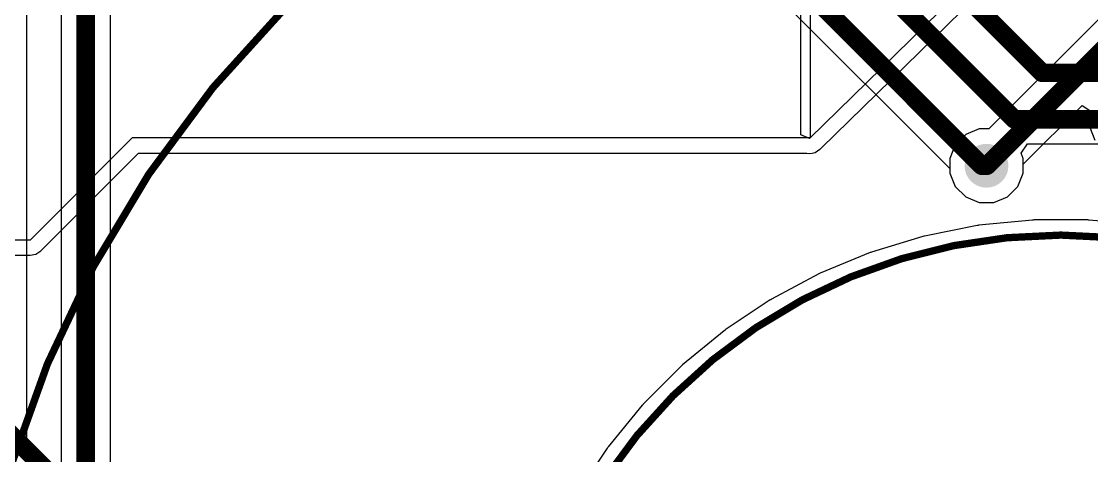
# Model space of a CAD drawing. Header units: millimetres. Extents: x -1.58 to 1.58, y -1.38 to 3.35.
# Drawn here: x -0.56 to 0.017, y 0.964 to 1.198 of the extents above; entities that cross this region are included whole.
import ezdxf

# ---------------------------------------------------------------- set-up
doc = ezdxf.new("R2010")
doc.units = ezdxf.units.MM
doc.header["$MEASUREMENT"] = 0
for name, color, linetype in [('BottomLayer', 5, 'Continuous'), ('Mechanical1', 6, 'Continuous'), ('Mechanical15', 56, 'Continuous'), ('MultiLayer', 9, 'Continuous'), ('TopLayer', 1, 'Continuous'), ('TopOverlay', 2, 'Continuous'), ('ViaHoleLayer', 16, 'Continuous')]:
    doc.layers.add(name, color=color, linetype=linetype)

msp = doc.modelspace()

# ---------------------------------------------------------------- hatches: boundary and pattern name
at = {"layer": 'BottomLayer'}
h = msp.add_hatch(color=5, dxfattribs=at)
edge = h.paths.add_edge_path()
edge.add_arc((-0.04, 1.12), 0.01181, 0, 360)
at = {"layer": 'TopLayer'}
h = msp.add_hatch(color=1, dxfattribs=at)
edge = h.paths.add_edge_path()
edge.add_arc((-0.04, 1.12), 0.01181, 0, 360)
at = {"layer": 'ViaHoleLayer'}
h = msp.add_hatch(color=16, dxfattribs=at)
edge = h.paths.add_edge_path()
edge.add_arc((-0.04, 1.12), 0.00591, 0, 360)

# ---------------------------------------------------------------- linework, layer by layer
at = {"layer": 'BottomLayer'}
for p, q in [((-0.55675, 0.56981), (-0.55675, 1.51266)), ((-0.53825, 1.45), (-0.53825, 0.56234)), ((-0.51175, 0.49976), (-0.51175, 1.44451)), ((-0.19143, 1.25019), (-0.05981, 1.11857)), ((-0.02135, 1.12675), (-0.01801, 1.13175)), ((-0.01801, 1.13175), (0.02043, 1.13175)), ((-0.02019, 1.12394), (-0.02135, 1.12675)), ((-0.02019, 1.11606), (-0.02019, 1.12394)), ((-0.05981, 1.11857), (-0.05981, 1.11606)), ((-0.05981, 1.11606), (-0.05679, 1.10878)), ((-0.02321, 1.10878), (-0.02019, 1.11606)), ((-0.05679, 1.10878), (-0.05122, 1.10321)), ((-0.02878, 1.10321), (-0.02321, 1.10878)), ((-0.05122, 1.10321), (-0.04394, 1.10019)), ((-0.03606, 1.10019), (-0.02878, 1.10321)), ((-0.04394, 1.10019), (-0.03606, 1.10019)), ((-0.01531, 1.09079), (-0.04418, 1.08795)), ((-0.0149, 1.09075), (-0.01531, 1.09079)), ((-0.01451, 1.09083), (-0.0149, 1.09075)), ((0.01451, 1.09083), (-0.01451, 1.09083)), ((0.0149, 1.09075), (0.01451, 1.09083)), ((0.01531, 1.09079), (0.0149, 1.09075)), ((0.04418, 1.08795), (0.01531, 1.09079)), ((-0.04497, 1.08783), (-0.07342, 1.08217)), ((-0.04456, 1.08783), (-0.04497, 1.08783)), ((-0.04418, 1.08795), (-0.04456, 1.08783)), ((-0.0742, 1.08198), (-0.10196, 1.07356)), ((-0.0738, 1.08202), (-0.0742, 1.08198)), ((-0.07342, 1.08217), (-0.0738, 1.08202)), ((-0.10272, 1.07329), (-0.12952, 1.06219)), ((-0.10232, 1.07337), (-0.10272, 1.07329)), ((-0.10196, 1.07356), (-0.10232, 1.07337)), ((-0.13024, 1.06184), (-0.15583, 1.04817)), ((-0.12986, 1.06196), (-0.13024, 1.06184)), ((-0.12952, 1.06219), (-0.12986, 1.06196)), ((-0.15652, 1.04776), (-0.18064, 1.03164)), ((-0.15614, 1.04791), (-0.15652, 1.04776)), ((-0.15583, 1.04817), (-0.15614, 1.04791)), ((-0.18064, 1.03164), (-0.18093, 1.03135)), ((-0.18128, 1.03116), (-0.20371, 1.01276)), ((-0.18093, 1.03135), (-0.18128, 1.03116)), ((-0.2043, 1.01222), (-0.22482, 0.9917)), ((-0.20397, 1.01244), (-0.2043, 1.01222)), ((-0.20371, 1.01276), (-0.20397, 1.01244)), ((-0.22535, 0.99111), (-0.24376, 0.96868)), ((-0.22504, 0.99137), (-0.22535, 0.99111)), ((-0.22482, 0.9917), (-0.22504, 0.99137)), ((-0.24395, 0.96833), (-0.24424, 0.96804)), ((-0.24376, 0.96868), (-0.24395, 0.96833)), ((-0.24424, 0.96804), (-0.26035, 0.94392))]:
    msp.add_line(p, q, dxfattribs=at)
at = {"layer": 'BottomLayer', "const_width": 0.01}
for points in [[(-0.525, 0.485), (-0.525, 1.45)], [(-0.14, 1.3), (-0.01, 1.17)], [(-0.165, 1.285), (-0.025, 1.145)], [(-0.1925, 1.27), (-0.0425, 1.12)], [(-0.01, 1.17), (0.1, 1.17)], [(-0.025, 1.145), (0.03519, 1.145)], [(-0.0425, 1.12), (-0.04, 1.12)]]:
    msp.add_lwpolyline(points, dxfattribs=at)
at = {"layer": 'BottomLayer', "const_width": 0.005}
for points in [[(-0.0125, 1.17, 1), (-0.0075, 1.17, 1)], [(-0.0125, 1.17, 1), (-0.0075, 1.17, 1)], [(-0.0275, 1.145, 1), (-0.0225, 1.145, 1)], [(-0.0275, 1.145, 1), (-0.0225, 1.145, 1)], [(-0.045, 1.12, 1), (-0.04, 1.12, 1)], [(-0.045, 1.12, 1), (-0.04, 1.12, 1)], [(-0.0425, 1.12, 1), (-0.0375, 1.12, 1)]]:
    msp.add_lwpolyline(points, format="xyb", close=True, dxfattribs=at)
at = {"layer": 'Mechanical1', "const_width": 0.00394}
msp.add_lwpolyline([(0.29528, 0.7874, 1), (-0.29528, 0.7874, 1)], format="xyb", close=True, dxfattribs=at)
at = {"layer": 'Mechanical15', "const_width": 0.01}
msp.add_lwpolyline([(-0.57, 0.98), (-0.4, 0.81)], dxfattribs=at)
at = {"layer": 'MultiLayer'}
for p, q in [((-0.07183, 1.07417), (-0.04338, 1.07983)), ((-0.04338, 1.07983), (-0.01451, 1.08268)), ((-0.01451, 1.08268), (0, 1.08268)), ((0, 1.08268), (0.01451, 1.08268)), ((0.01451, 1.08268), (0.04338, 1.07983)), ((-0.0996, 1.06575), (-0.07183, 1.07417)), ((-0.1264, 1.05465), (-0.0996, 1.06575)), ((-0.15199, 1.04097), (-0.1264, 1.05465)), ((-0.17611, 1.02486), (-0.15199, 1.04097)), ((-0.19853, 1.00645), (-0.17611, 1.02486)), ((-0.21905, 0.98594), (-0.19853, 1.00645)), ((-0.23745, 0.96351), (-0.21905, 0.98594))]:
    msp.add_line(p, q, dxfattribs=at)
at = {"layer": 'TopLayer'}
for p, q in [((0.06, 1.32552), (-0.13539, 1.13472)), ((-0.12903, 1.12953), (0.0657, 1.31968)), ((0.12563, 1.30418), (-0.03874, 1.13981)), ((-0.135, 1.22), (-0.135, 1.135)), ((-0.14, 1.13666), (-0.14, 1.215)), ((-0.02019, 1.12087), (0.01144, 1.1525)), ((0.01144, 1.1525), (0.01568, 1.14967)), ((0.01568, 1.14967), (0.01538, 1.14894)), ((0.01538, 1.14894), (0.01538, 1.14106)), ((0.01538, 1.14106), (0.0184, 1.13378)), ((-0.13539, 1.13472), (-0.14, 1.13666)), ((-0.05122, 1.13679), (-0.05679, 1.13122)), ((-0.04394, 1.13981), (-0.05122, 1.13679)), ((-0.03874, 1.13981), (-0.04394, 1.13981)), ((-0.5, 1.135), (-0.555, 1.08)), ((-0.135, 1.135), (-0.5, 1.135)), ((-0.12923, 1.12923), (-0.12903, 1.12953)), ((-0.05679, 1.13122), (-0.05981, 1.12394)), ((-0.54923, 1.07423), (-0.49662, 1.12684)), ((-0.49662, 1.12684), (-0.13681, 1.12684)), ((-0.13681, 1.12684), (-0.13549, 1.12657)), ((-0.13549, 1.12657), (-0.13546, 1.12657)), ((-0.13546, 1.12657), (-0.13544, 1.12656)), ((-0.13544, 1.12656), (-0.13391, 1.12686)), ((-0.13391, 1.12686), (-0.13236, 1.12715)), ((-0.13236, 1.12715), (-0.13234, 1.12716)), ((-0.13234, 1.12716), (-0.13232, 1.12717)), ((-0.13232, 1.12717), (-0.13101, 1.12803)), ((-0.13101, 1.12803), (-0.12969, 1.12889)), ((-0.12969, 1.12889), (-0.12957, 1.12901)), ((-0.12957, 1.12901), (-0.12923, 1.12923)), ((-0.05981, 1.12394), (-0.05981, 1.11606)), ((-0.02019, 1.11606), (-0.02019, 1.12087)), ((-0.05981, 1.11606), (-0.05679, 1.10878)), ((-0.02321, 1.10878), (-0.02019, 1.11606)), ((-0.05679, 1.10878), (-0.05122, 1.10321)), ((-0.02878, 1.10321), (-0.02321, 1.10878)), ((-0.05122, 1.10321), (-0.04394, 1.10019)), ((-0.03606, 1.10019), (-0.02878, 1.10321)), ((-0.04394, 1.10019), (-0.03606, 1.10019)), ((-0.01531, 1.09079), (-0.04418, 1.08795)), ((-0.0149, 1.09075), (-0.01531, 1.09079)), ((-0.01451, 1.09083), (-0.0149, 1.09075)), ((0.01451, 1.09083), (-0.01451, 1.09083)), ((0.0149, 1.09075), (0.01451, 1.09083)), ((0.01531, 1.09079), (0.0149, 1.09075)), ((0.04418, 1.08795), (0.01531, 1.09079)), ((-0.04497, 1.08783), (-0.07342, 1.08217)), ((-0.04456, 1.08783), (-0.04497, 1.08783)), ((-0.04418, 1.08795), (-0.04456, 1.08783)), ((-0.555, 1.08), (-0.915, 1.08)), ((-0.0742, 1.08198), (-0.10196, 1.07356)), ((-0.0738, 1.08202), (-0.0742, 1.08198)), ((-0.07342, 1.08217), (-0.0738, 1.08202)), ((-0.88184, 1.07184), (-0.555, 1.07184)), ((-0.555, 1.07184), (-0.55188, 1.07246)), ((-0.55188, 1.07246), (-0.54923, 1.07423)), ((-0.54923, 1.07423), (-0.54923, 1.07423)), ((-0.10272, 1.07329), (-0.12952, 1.06219)), ((-0.10232, 1.07337), (-0.10272, 1.07329)), ((-0.10196, 1.07356), (-0.10232, 1.07337)), ((-0.13024, 1.06184), (-0.15583, 1.04817)), ((-0.12986, 1.06196), (-0.13024, 1.06184)), ((-0.12952, 1.06219), (-0.12986, 1.06196)), ((-0.15652, 1.04776), (-0.18064, 1.03164)), ((-0.15614, 1.04791), (-0.15652, 1.04776)), ((-0.15583, 1.04817), (-0.15614, 1.04791)), ((-0.18064, 1.03164), (-0.18093, 1.03135)), ((-0.18128, 1.03116), (-0.20371, 1.01276)), ((-0.18093, 1.03135), (-0.18128, 1.03116)), ((-0.2043, 1.01222), (-0.22482, 0.9917)), ((-0.20397, 1.01244), (-0.2043, 1.01222)), ((-0.20371, 1.01276), (-0.20397, 1.01244)), ((-0.22535, 0.99111), (-0.24376, 0.96868)), ((-0.22504, 0.99137), (-0.22535, 0.99111)), ((-0.22482, 0.9917), (-0.22504, 0.99137)), ((-0.24395, 0.96833), (-0.24424, 0.96804)), ((-0.24376, 0.96868), (-0.24395, 0.96833)), ((-0.24424, 0.96804), (-0.26035, 0.94392))]:
    msp.add_line(p, q, dxfattribs=at)
at = {"layer": 'TopLayer', "const_width": 0.01}
for points in [[(-0.0398, 1.12), (0.135, 1.2948)], [(-0.04, 1.12), (-0.0398, 1.12)]]:
    msp.add_lwpolyline(points, dxfattribs=at)
at = {"layer": 'TopLayer', "const_width": 0.005}
for points in [[(-0.0425, 1.12, 1), (-0.0375, 1.12, 1)], [(-0.0423, 1.12, 1), (-0.0373, 1.12, 1)], [(-0.0423, 1.12, 1), (-0.0373, 1.12, 1)]]:
    msp.add_lwpolyline(points, format="xyb", close=True, dxfattribs=at)
at = {"layer": 'TopOverlay', "const_width": 0.00394}
msp.add_lwpolyline([(0.59055, 0.7874, 1), (-0.59055, 0.7874, 1)], format="xyb", close=True, dxfattribs=at)

doc.saveas('drawing.dxf')
